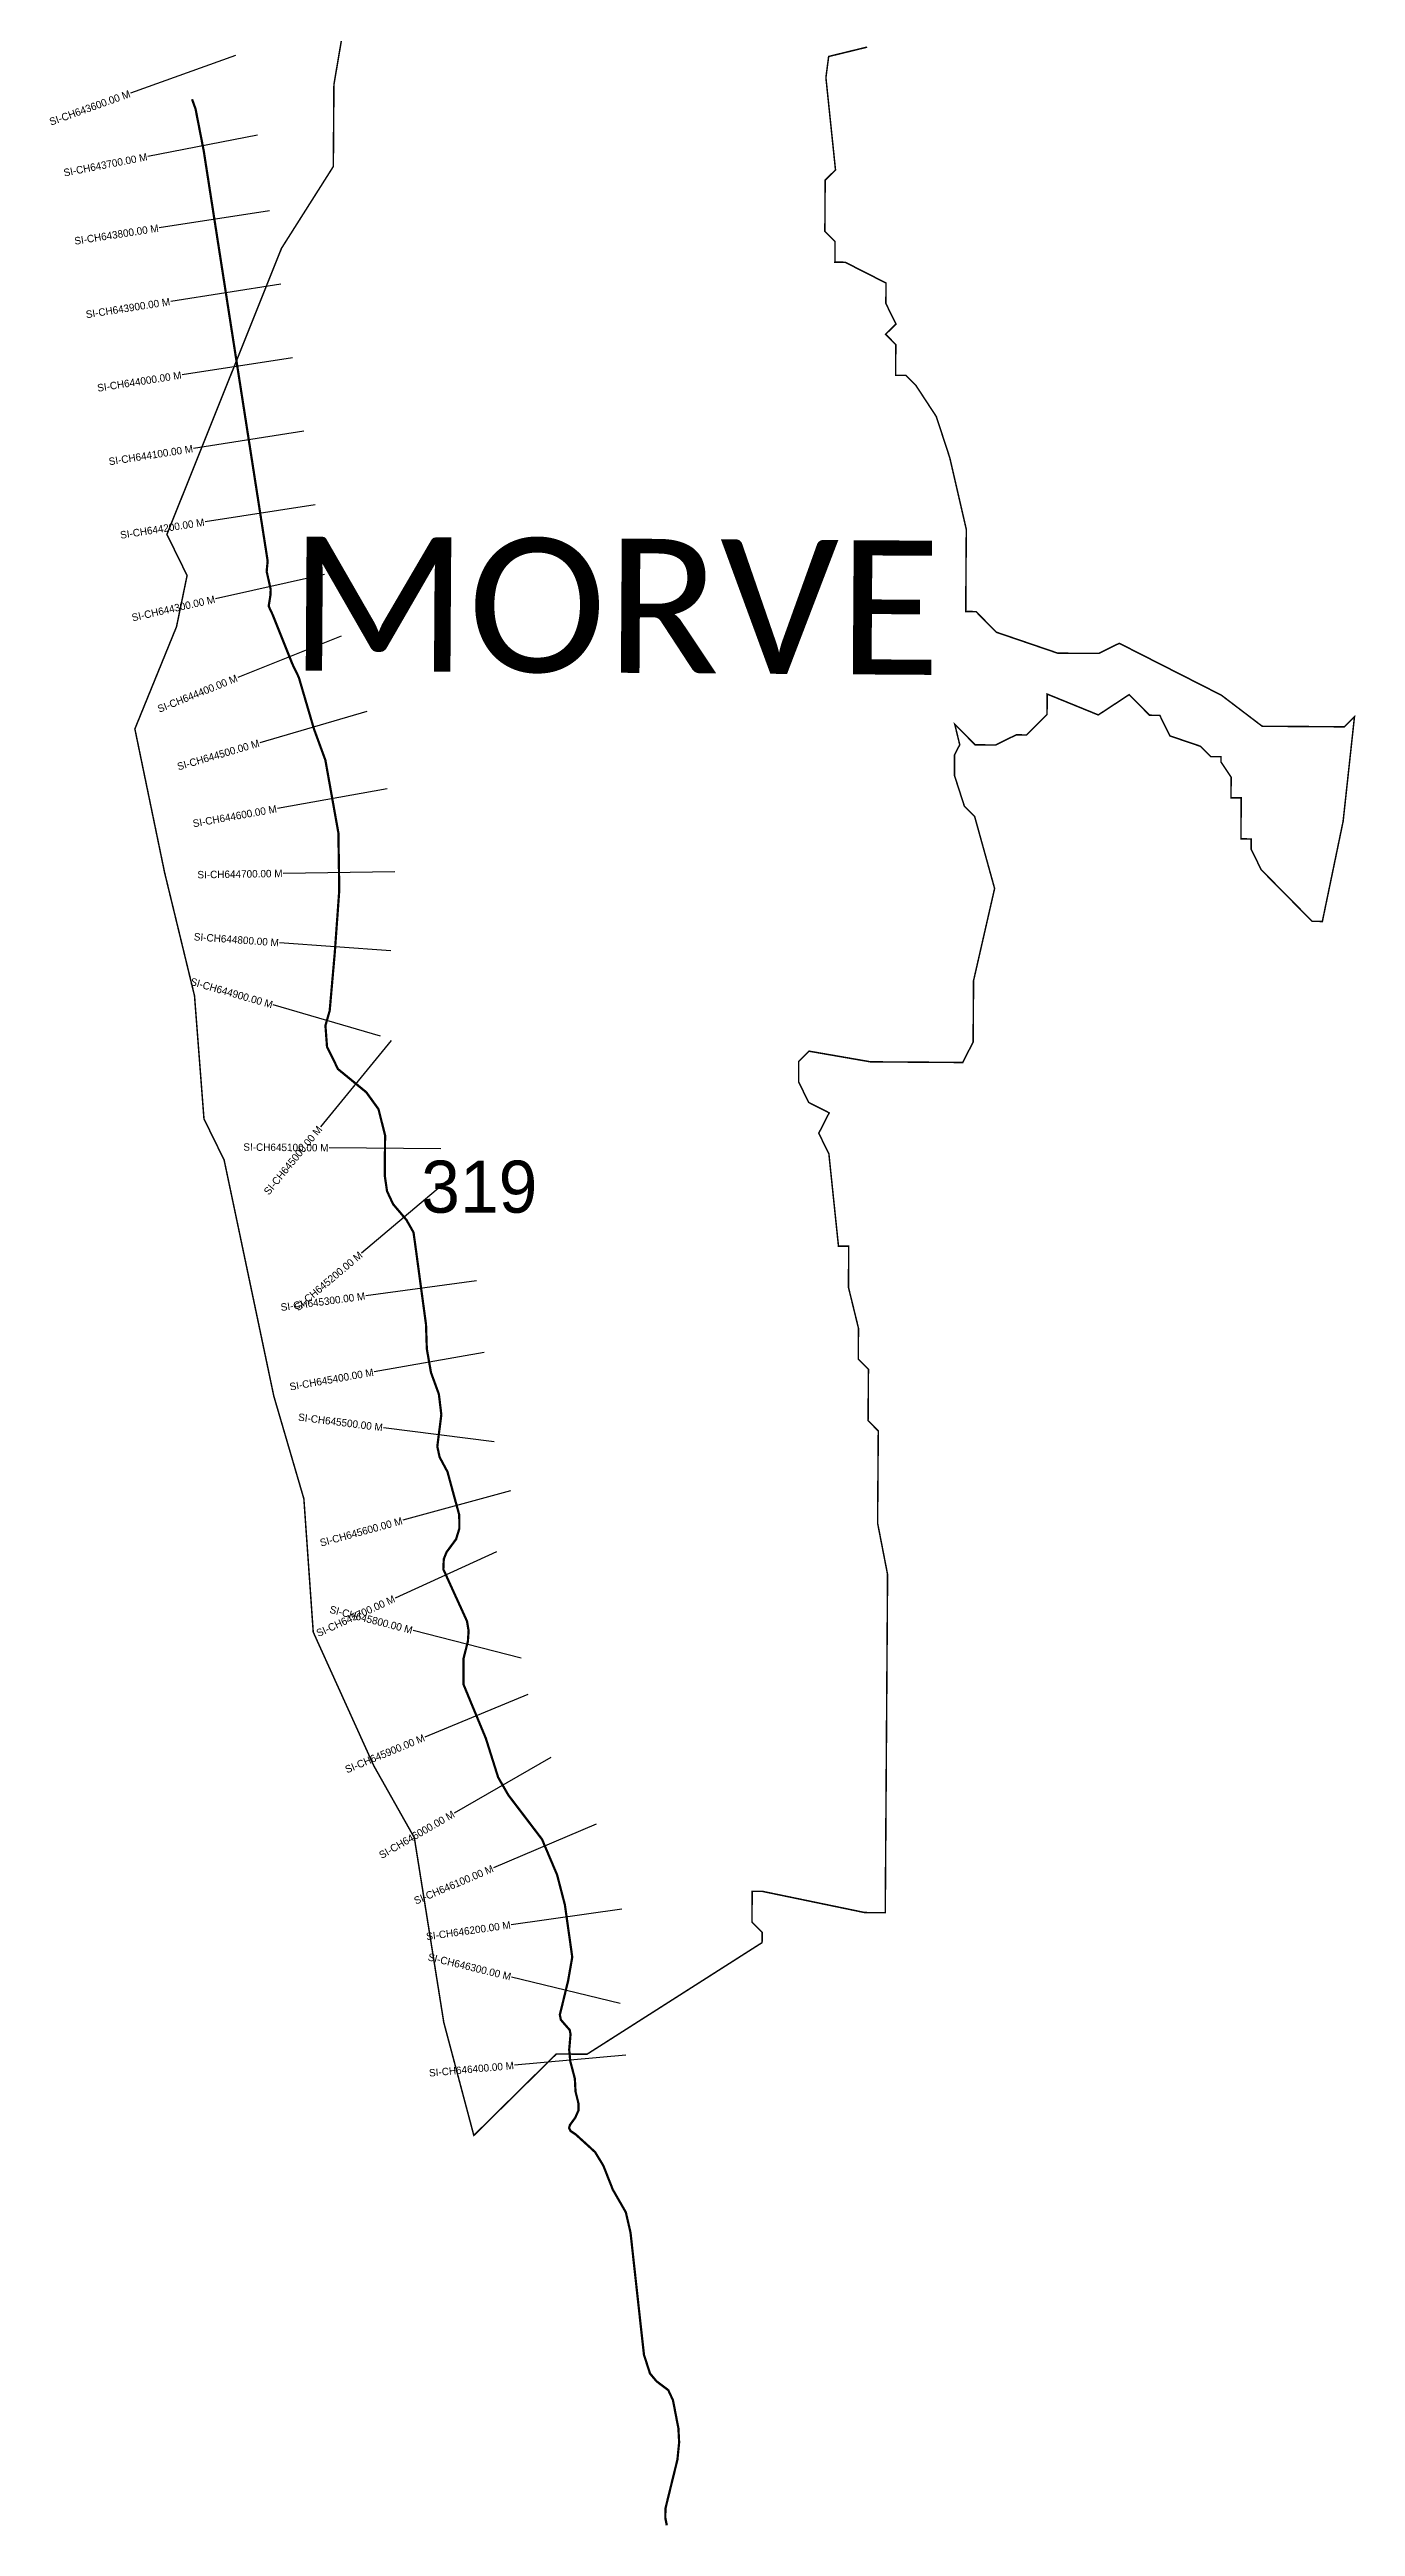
# Model space of a CAD drawing. Header units: metres. Extents: x 329576 to 331721, y 1797221 to 1802564.
# Drawn here: x 329965 to 331721, y 1797221 to 1800550 of the extents above; entities that cross this region are included whole.
import ezdxf
from ezdxf.enums import TextEntityAlignment as Align

# ---------------------------------------------------------------- set-up
doc = ezdxf.new("R2010")
doc.units = ezdxf.units.M
for name, color, linetype in [('CS', 134, 'Continuous'), ('CSMark', 6, 'Continuous'), ('NATURALLY PROTECTED', 3, 'Continuous'), ('VILLAGE NAME', 250, 'Continuous')]:
    doc.layers.add(name, color=color, linetype=linetype)

msp = doc.modelspace()

# ---------------------------------------------------------------- linework, layer by layer
at = {"color": 6, "const_width": 2}
msp.add_lwpolyline([(331064.6, 1800553.5), (331012.9, 1800540.9), (331009.2, 1800512.5), (331022.1, 1800388.4), (331008.2, 1800374.7), (331007.8, 1800305.8), (331021.5, 1800292), (331021.3, 1800264.4), (331035.1, 1800264.3), (331090, 1800236.4), (331089.8, 1800208.9), (331103.4, 1800181.2), (331089.5, 1800167.5), (331103.2, 1800153.6), (331102.9, 1800112.3), (331116.7, 1800112.2), (331130.4, 1800098.4), (331157.6, 1800056.9), (331175.7, 1800001.6), (331198, 1799905), (331197.8, 1799889.6), (331197.2, 1799794.8), (331211, 1799794.7), (331238.3, 1799767), (331320.9, 1799738.8), (331376, 1799738.5), (331403.6, 1799752.1), (331540.9, 1799682.3), (331595.7, 1799640.6), (331706, 1799639.8), (331719.8, 1799653.5), (331704.5, 1799512.7), (331676.6, 1799378.2), (331662.9, 1799378.3), (331594.4, 1799447.7), (331580.9, 1799475.3), (331581, 1799489.1), (331567.2, 1799489.2), (331567.5, 1799544.3), (331553.8, 1799544.4), (331554, 1799572), (331540.3, 1799592.7), (331540.4, 1799599.6), (331526.6, 1799599.7), (331512.9, 1799613.6), (331471.7, 1799627.6), (331458, 1799655.3), (331444.3, 1799655.4), (331416.9, 1799683.1), (331375.4, 1799655.8), (331306.7, 1799683.8), (331306.5, 1799656.3), (331278.8, 1799628.9), (331265, 1799629), (331237.3, 1799615.4), (331209.8, 1799615.6), (331182.4, 1799643.4), (331189.1, 1799615.7), (331182.1, 1799602), (331182, 1799574.5), (331195.4, 1799533), (331209.2, 1799519.1), (331236, 1799422.5), (331207.7, 1799298.7), (331207.1, 1799216), (331193.1, 1799188.6), (331069.1, 1799189.5), (330986.6, 1799203.8), (330972.7, 1799190.1), (330972.5, 1799162.5), (330986.1, 1799134.9), (331013.6, 1799120.9), (330999.6, 1799093.5), (331013.2, 1799065.8), (331026.1, 1798941.7), (331039.9, 1798941.6), (331039.5, 1798886.5), (331053, 1798831.3), (331052.7, 1798790), (331066.4, 1798776.1), (331065.9, 1798707.2), (331079.6, 1798693.3), (331078.7, 1798569.4), (331092.1, 1798500.4), (331089, 1798045.7), (331061.4, 1798045.9), (330923.8, 1798074.4), (330910.1, 1798074.5), (330909.8, 1798033.2), (330923.5, 1798019.3), (330923.4, 1798005.5), (330688.1, 1797855.5), (330646.8, 1797855.8), (330535.9, 1797746.3), (330495.5, 1797898.2), (330455.9, 1798146.5), (330401.4, 1798243.2), (330320, 1798422.9), (330307.4, 1798602.1), (330267, 1798740.1), (330200.2, 1799057.5), (330173.1, 1799112.8), (330160.4, 1799278.2), (330120.2, 1799443.8), (330080.2, 1799637), (330136.2, 1799774.4), (330150.4, 1799843.2), (330123.3, 1799898.5), (330277.4, 1800283.2), (330347, 1800393), (330347.8, 1800503.2), (330372.7, 1800650.1)], dxfattribs=at)
at = {"layer": 'CS'}
for p, q in [((330215.6, 1800542.3), (330074.5, 1800491.7)), ((330245, 1800435.2), (330097.8, 1800406.5)), ((330261.2, 1800333.6), (330113, 1800310.5)), ((330276.6, 1800234.8), (330128.4, 1800211.7)), ((330292, 1800136), (330143.8, 1800112.9)), ((330307.4, 1800037.2), (330159.2, 1800014.1)), ((330322.8, 1799938.4), (330174.6, 1799915.3)), ((330335.2, 1799844.6), (330188.8, 1799811.7)), ((330357.7, 1799761.9), (330218.4, 1799706.1)), ((330392.1, 1799660.6), (330248.2, 1799618.4)), ((330419.4, 1799556.4), (330271.8, 1799530)), ((330429.6, 1799445.1), (330279.7, 1799442.8)), ((330424.3, 1799338.8), (330274.7, 1799349.5)), ((330410.4, 1799224.2), (330266.3, 1799265.9)), ((330424.7, 1799218.2), (330329.7, 1799102.1)), ((330491.5, 1799072.5), (330341.5, 1799073.9)), ((330499.5, 1799029.1), (330384.9, 1798932.3)), ((330539.3, 1798895.1), (330390.7, 1798875)), ((330549.7, 1798798.8), (330402, 1798772.7)), ((330563.2, 1798678.8), (330414.4, 1798697.7)), ((330585.2, 1798612.9), (330440.5, 1798573.2)), ((330566.5, 1798531), (330430.1, 1798468.7)), ((330599.5, 1798387.7), (330454.3, 1798425)), ((330608.7, 1798339.1), (330470.2, 1798281.8)), ((330639.6, 1798254.5), (330509.6, 1798179.7)), ((330700.5, 1798164.5), (330562.4, 1798106)), ((330734.9, 1798050.5), (330586.3, 1798029.6)), ((330732.4, 1797923.7), (330586.7, 1797959.2)), ((330740.1, 1797854), (330590.7, 1797840.6))]:
    msp.add_line(p, q, dxfattribs=at)
at = {"layer": 'NATURALLY PROTECTED', "const_width": 3, "flags": 128}
msp.add_lwpolyline([(330157.1, 1800483.4), (330161.8, 1800470.3), (330172.8, 1800413.9), (330258.7, 1799862.8), (330257.4, 1799848.6), (330262.8, 1799824.5), (330262.4, 1799816.4), (330260.1, 1799801.9), (330265.4, 1799790.6), (330281.6, 1799750.1), (330292, 1799724.1), (330300.6, 1799706.3), (330321, 1799636.8), (330336.3, 1799595.1), (330353.8, 1799497.3), (330355, 1799420.4), (330349, 1799336.7), (330342.1, 1799258.1), (330336.4, 1799238.3), (330338.5, 1799209.8), (330353.3, 1799179.7), (330391.3, 1799148.6), (330407.7, 1799125.9), (330416.6, 1799090.6), (330416.1, 1799036.9), (330419.2, 1799015.6), (330427.4, 1798998.1), (330445.3, 1798977), (330454.8, 1798960.2), (330458.2, 1798935.7), (330464, 1798892.6), (330471.6, 1798836.4), (330472.7, 1798803.5), (330478.3, 1798771.8), (330488.9, 1798742.7), (330492.2, 1798715.2), (330488.9, 1798689.1), (330486.8, 1798672.3), (330489.9, 1798658.1), (330500.5, 1798638.3), (330509.7, 1798604.4), (330516.3, 1798580.3), (330516.4, 1798562.1), (330512.1, 1798547.9), (330499.2, 1798530.4), (330495.5, 1798521.2), (330494.9, 1798507.3), (330509.1, 1798476.1), (330520.1, 1798452.1), (330526.7, 1798437.6), (330528.9, 1798424.6), (330527.9, 1798410.4), (330522, 1798387.3), (330522, 1798352.6), (330534.2, 1798323), (330552, 1798280.2), (330568.6, 1798227.6), (330582.5, 1798203.5), (330627.6, 1798144.3), (330647.8, 1798096.7), (330658.3, 1798056.3), (330668.2, 1797986.1), (330662.6, 1797954), (330657.8, 1797934.3), (330653.6, 1797916.9), (330651.5, 1797908.6), (330652.9, 1797901.7), (330659.6, 1797894), (330664.7, 1797888.2), (330665.9, 1797882.3), (330664.6, 1797867.1), (330664.1, 1797861.6), (330665.5, 1797846.2), (330668.2, 1797836), (330671.7, 1797822.6), (330672.6, 1797805.3), (330676.7, 1797788.7), (330676.5, 1797779.7), (330672.2, 1797770.1), (330665.1, 1797760.4), (330664, 1797756.4), (330665.9, 1797752.3), (330673.1, 1797747.5), (330680.5, 1797740.7), (330688.7, 1797733.3), (330698.9, 1797723.9), (330710, 1797705.7), (330722.7, 1797673.5), (330740.2, 1797643.1), (330746.5, 1797615.9), (330752.8, 1797558.6), (330758.5, 1797506.7), (330764.6, 1797451.5), (330772.7, 1797426.3), (330781.4, 1797415.9), (330797.3, 1797403.9), (330803.6, 1797390.4), (330810.9, 1797352.6), (330811.9, 1797333.7), (330809.6, 1797310.5), (330802.6, 1797282), (330797.9, 1797262.9), (330793.5, 1797244.8), (330793.3, 1797232.2), (330795.3, 1797222.2)], dxfattribs=at)

# ---------------------------------------------------------------- texts
at = {"insert": (330465.1, 1799056.7), "char_height": 70, "attachment_point": 1}
msp.add_mtext_dynamic_manual_height_columns('319', width=95.172, gutter_width=1, heights=[0], dxfattribs=at)
at = {"layer": 'CSMark'}
for s, rotation, p in [('SI-CH643600.00 M', 19.7402, (330073.5, 1800491.3)), ('SI-CH643700.00 M', 11.0101, (330096.8, 1800406.3)), ('SI-CH643800.00 M', 8.8635, (330112, 1800310.4)), ('SI-CH643900.00 M', 8.8635, (330127.4, 1800211.6)), ('SI-CH644000.00 M', 8.8635, (330142.8, 1800112.8)), ('SI-CH644100.00 M', 8.8635, (330158.2, 1800013.9)), ('SI-CH644200.00 M', 8.8635, (330173.6, 1799915.1)), ('SI-CH644300.00 M', 12.6663, (330187.8, 1799811.5)), ('SI-CH644400.00 M', 21.8124, (330217.5, 1799705.8)), ('SI-CH644500.00 M', 16.3346, (330247.2, 1799618.2)), ('SI-CH644600.00 M', 10.1391, (330270.8, 1799529.8)), ('SI-CH644700.00 M', 0.8708, (330278.7, 1799442.8)), ('SI-CH644800.00 M', 355.8877, (330273.7, 1799349.6)), ('SI-CH644900.00 M', 343.8694, (330265.3, 1799266.1)), ('SI-CH645000.00 M', 50.684, (330329, 1799101.3)), ('SI-CH645100.00 M', 359.4443, (330340.5, 1799073.9)), ('SI-CH645200.00 M', 40.1734, (330384.1, 1798931.6)), ('SI-CH645300.00 M', 7.6998, (330389.7, 1798874.8)), ('SI-CH645400.00 M', 10.0477, (330401, 1798772.5)), ('SI-CH645500.00 M', 352.7799, (330413.4, 1798697.8)), ('SI-CH645600.00 M', 15.341, (330439.6, 1798572.9)), ('SI-CH645700.00 M', 24.5217, (330429.1, 1798468.3)), ('SI-CH645800.00 M', 345.571, (330453.3, 1798425.3)), ('SI-CH645900.00 M', 22.4921, (330469.2, 1798281.4)), ('SI-CH646000.00 M', 29.9286, (330508.8, 1798179.2)), ('SI-CH646100.00 M', 22.921, (330561.5, 1798105.7)), ('SI-CH646200.00 M', 8.0073, (330585.3, 1798029.5)), ('SI-CH646300.00 M', 346.2897, (330585.7, 1797959.5)), ('SI-CH646400.00 M', 5.1213, (330589.7, 1797840.5))]:
    msp.add_text(s, height=10, rotation=rotation, dxfattribs=at).set_placement(p, align=Align.MIDDLE_RIGHT)
at = {"layer": 'VILLAGE NAME', "insert": (330288.2, 1799895.8), "char_height": 180.345, "attachment_point": 1, "rotation": 359.6139}
msp.add_mtext_dynamic_manual_height_columns('{\\fCalibri|b0|i0|c0|p34;MORVE}', width=1779.605, gutter_width=901.7, heights=[0], dxfattribs=at)

doc.saveas('drawing.dxf')
